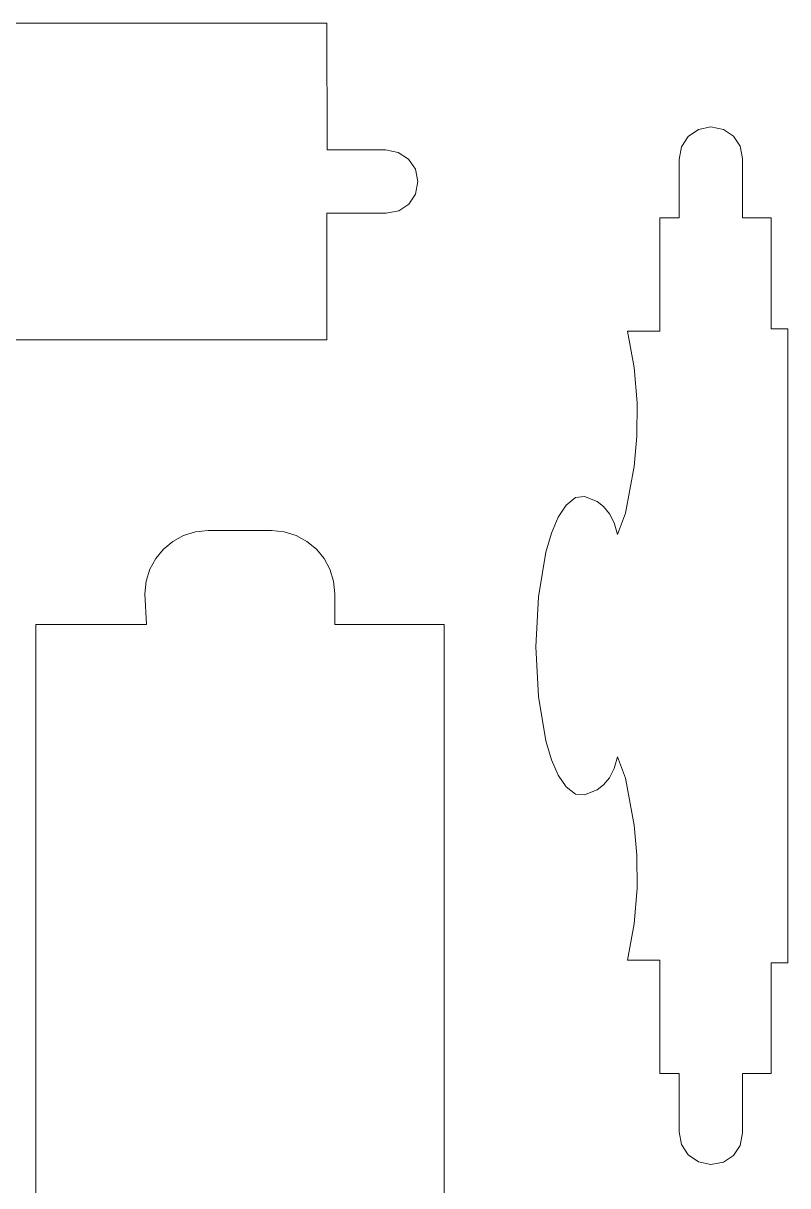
# Model space of a CAD drawing. Header units: millimetres. Extents: x -177 to 176, y -151 to 151.
# Drawn here: x 77.7 to 137.4, y -75.1 to 15.7 of the extents above; entities that cross this region are included whole.
import ezdxf

# ---------------------------------------------------------------- set-up
doc = ezdxf.new("R2010")
doc.units = ezdxf.units.MM
doc.header["$MEASUREMENT"] = 0
doc.layers.add('Camada 1', color=7, linetype='Continuous')

msp = doc.modelspace()

# ---------------------------------------------------------------- linework, layer by layer
at = {"layer": 'Camada 1', "color": 1, "lineweight": 9}
for points, knots in [([(51.9858, 0.8632), (51.9858, 0.8632), (47.362, 0.8632), (47.362, 0.8632), (47.362, 0.8632), (47.362, 0.8632), (46.3834, 1.0522), (46.3834, 1.0522), (46.3834, 1.0522), (46.3834, 1.0522), (45.5991, 1.5734), (45.5991, 1.5734), (45.5991, 1.5734), (45.5991, 1.5734), (45.0781, 2.3574), (45.0781, 2.3574), (45.0781, 2.3574), (45.0781, 2.3574), (44.889, 3.3361), (44.889, 3.3361), (44.889, 3.3361), (44.889, 3.3361), (45.0887, 4.3147), (45.0887, 4.3147), (45.0887, 4.3147), (45.0887, 4.3147), (45.6334, 5.0991), (45.6334, 5.0991), (45.6334, 5.0991), (45.6334, 5.0991), (46.4413, 5.6201), (46.4413, 5.6201), (46.4413, 5.6201), (46.4413, 5.6201), (47.4305, 5.8091), (47.4305, 5.8091), (47.4305, 5.8091), (47.4305, 5.8091), (51.9816, 5.8091), (51.9816, 5.8091), (51.9816, 5.8091), (51.9816, 5.8091), (51.9858, 15.7007), (51.9858, 15.7007), (51.9858, 15.7007), (51.9858, 15.7007), (101.445, 15.7007), (101.445, 15.7007), (101.445, 15.7007), (101.445, 15.7007), (101.4495, 5.8091), (101.4495, 5.8091), (101.4495, 5.8091), (101.4495, 5.8091), (106.0003, 5.8091), (106.0003, 5.8091), (106.0003, 5.8091), (106.0003, 5.8091), (106.9898, 5.6201), (106.9898, 5.6201), (106.9898, 5.6201), (106.9898, 5.6201), (107.7977, 5.0991), (107.7977, 5.0991), (107.7977, 5.0991), (107.7977, 5.0991), (108.3424, 4.3147), (108.3424, 4.3147), (108.3424, 4.3147), (108.3424, 4.3147), (108.542, 3.3361), (108.542, 3.3361), (108.542, 3.3361), (108.542, 3.3361), (108.353, 2.3574), (108.353, 2.3574), (108.353, 2.3574), (108.353, 2.3574), (107.8318, 1.5734), (107.8318, 1.5734), (107.8318, 1.5734), (107.8318, 1.5734), (107.0477, 1.0522), (107.0477, 1.0522), (107.0477, 1.0522), (107.0477, 1.0522), (106.0692, 0.8632), (106.0692, 0.8632), (106.0692, 0.8632), (106.0692, 0.8632), (101.445, 0.8632), (101.445, 0.8632), (101.445, 0.8632), (101.445, 0.8632), (101.445, -9.0289), (101.445, -9.0289), (101.445, -9.0289), (101.445, -9.0289), (51.9858, -9.0289), (51.9858, -9.0289), (51.9858, -9.0289), (51.9858, -9.0289), (51.9858, 0.8632), (51.9858, 0.8632), (51.9858, 0.8632), (51.9858, 0.8632), (51.9858, 0.8632), (51.9858, 0.8632)], [0, 0, 0, 0, 0.0357142857142857, 0.0357142857142857, 0.0357142857142857, 0.0357142857142857, 0.0714285714285714, 0.0714285714285714, 0.0714285714285714, 0.0714285714285714, 0.1071428571428571, 0.1071428571428571, 0.1071428571428571, 0.1071428571428571, 0.1428571428571428, 0.1428571428571428, 0.1428571428571428, 0.1428571428571428, 0.1785714285714286, 0.1785714285714286, 0.1785714285714286, 0.1785714285714286, 0.2142857142857143, 0.2142857142857143, 0.2142857142857143, 0.2142857142857143, 0.25, 0.25, 0.25, 0.25, 0.2857142857142857, 0.2857142857142857, 0.2857142857142857, 0.2857142857142857, 0.3214285714285715, 0.3214285714285715, 0.3214285714285715, 0.3214285714285715, 0.3571428571428572, 0.3571428571428572, 0.3571428571428572, 0.3571428571428572, 0.3928571428571428, 0.3928571428571428, 0.3928571428571428, 0.3928571428571428, 0.4285714285714285, 0.4285714285714285, 0.4285714285714285, 0.4285714285714285, 0.4642857142857143, 0.4642857142857143, 0.4642857142857143, 0.4642857142857143, 0.5, 0.5, 0.5, 0.5, 0.5357142857142857, 0.5357142857142857, 0.5357142857142857, 0.5357142857142857, 0.5714285714285714, 0.5714285714285714, 0.5714285714285714, 0.5714285714285714, 0.6071428571428571, 0.6071428571428571, 0.6071428571428571, 0.6071428571428571, 0.6428571428571429, 0.6428571428571429, 0.6428571428571429, 0.6428571428571429, 0.6785714285714286, 0.6785714285714286, 0.6785714285714286, 0.6785714285714286, 0.7142857142857143, 0.7142857142857143, 0.7142857142857143, 0.7142857142857143, 0.75, 0.75, 0.75, 0.75, 0.7857142857142857, 0.7857142857142857, 0.7857142857142857, 0.7857142857142857, 0.8214285714285714, 0.8214285714285714, 0.8214285714285714, 0.8214285714285714, 0.8571428571428571, 0.8571428571428571, 0.8571428571428571, 0.8571428571428571, 0.8928571428571429, 0.8928571428571429, 0.8928571428571429, 0.8928571428571429, 0.9285714285714286, 0.9285714285714286, 0.9285714285714286, 0.9285714285714286, 1, 1, 1, 1]), ([(120.8392, -44.4854), (120.8392, -44.4854), (121.5562, -44.5417), (121.5562, -44.5417), (121.5562, -44.5417), (121.5562, -44.5417), (122.5363, -44.155), (122.5363, -44.155), (122.5363, -44.155), (122.5363, -44.155), (123.0354, -43.758), (123.0354, -43.758), (123.0354, -43.758), (123.0354, -43.758), (123.4921, -43.2051), (123.4921, -43.2051), (123.4921, -43.2051), (123.4921, -43.2051), (123.8712, -42.4817), (123.8712, -42.4817), (123.8712, -42.4817), (123.8712, -42.4817), (124.1366, -41.5729), (124.1366, -41.5729), (124.1366, -41.5729), (124.1366, -41.5729), (124.7621, -43.25), (124.7621, -43.25), (124.7621, -43.25), (124.7621, -43.25), (125.4372, -46.9009), (125.4372, -46.9009), (125.4372, -46.9009), (125.4372, -46.9009), (125.6345, -49.2579), (125.6345, -49.2579), (125.6345, -49.2579), (125.6345, -49.2579), (125.6542, -51.858), (125.6542, -51.858), (125.6542, -51.858), (125.6542, -51.858), (125.4324, -54.618), (125.4324, -54.618), (125.4324, -54.618), (125.4324, -54.618), (124.9057, -57.4543), (124.9057, -57.4543), (124.9057, -57.4543), (124.9057, -57.4543), (127.4337, -57.4543), (127.4337, -57.4543), (127.4337, -57.4543), (127.4337, -57.4543), (127.4337, -66.3025), (127.4337, -66.3025), (127.4337, -66.3025), (127.4337, -66.3025), (128.9451, -66.3111), (128.9451, -66.3111), (128.9451, -66.3111), (128.9451, -66.3111), (128.9451, -70.8619), (128.9451, -70.8619), (128.9451, -70.8619), (128.9451, -70.8619), (129.134, -71.8516), (129.134, -71.8516), (129.134, -71.8516), (129.134, -71.8516), (129.6549, -72.6593), (129.6549, -72.6593), (129.6549, -72.6593), (129.6549, -72.6593), (130.4394, -73.2041), (130.4394, -73.2041), (130.4394, -73.2041), (130.4394, -73.2041), (131.4179, -73.4038), (131.4179, -73.4038), (131.4179, -73.4038), (131.4179, -73.4038), (132.3966, -73.2147), (132.3966, -73.2147), (132.3966, -73.2147), (132.3966, -73.2147), (133.1807, -72.6936), (133.1807, -72.6936), (133.1807, -72.6936), (133.1807, -72.6936), (133.7018, -71.9094), (133.7018, -71.9094), (133.7018, -71.9094), (133.7018, -71.9094), (133.8909, -70.9308), (133.8909, -70.9308), (133.8909, -70.9308), (133.8909, -70.9308), (133.8909, -66.3025), (133.8909, -66.3025), (133.8909, -66.3025), (133.8909, -66.3025), (136.1153, -66.3025), (136.1153, -66.3025), (136.1153, -66.3025), (136.1153, -66.3025), (136.1153, -57.653), (136.1153, -57.653), (136.1153, -57.653), (136.1153, -57.653), (137.4203, -57.653), (137.4203, -57.653), (137.4203, -57.653), (137.4203, -57.653), (137.4203, -8.1465), (137.4203, -8.1465), (137.4203, -8.1465), (137.4203, -8.1465), (136.1153, -8.1465), (136.1153, -8.1465), (136.1153, -8.1465), (136.1153, -8.1465), (136.1153, 0.5033), (136.1153, 0.5033), (136.1153, 0.5033), (136.1153, 0.5033), (133.8909, 0.5033), (133.8909, 0.5033), (133.8909, 0.5033), (133.8909, 0.5033), (133.8909, 5.1312), (133.8909, 5.1312), (133.8909, 5.1312), (133.8909, 5.1312), (133.7018, 6.1101), (133.7018, 6.1101), (133.7018, 6.1101), (133.7018, 6.1101), (133.1807, 6.8942), (133.1807, 6.8942), (133.1807, 6.8942), (133.1807, 6.8942), (132.3966, 7.4155), (132.3966, 7.4155), (132.3966, 7.4155), (132.3966, 7.4155), (131.4179, 7.6042), (131.4179, 7.6042), (131.4179, 7.6042), (131.4179, 7.6042), (130.4394, 7.4045), (130.4394, 7.4045), (130.4394, 7.4045), (130.4394, 7.4045), (129.6549, 6.8599), (129.6549, 6.8599), (129.6549, 6.8599), (129.6549, 6.8599), (129.134, 6.052), (129.134, 6.052), (129.134, 6.052), (129.134, 6.052), (128.9451, 5.0627), (128.9451, 5.0627), (128.9451, 5.0627), (128.9451, 5.0627), (128.9451, 0.5115), (128.9451, 0.5115), (128.9451, 0.5115), (128.9451, 0.5115), (127.4337, 0.5033), (127.4337, 0.5033), (127.4337, 0.5033), (127.4337, 0.5033), (127.4337, -8.3451), (127.4337, -8.3451), (127.4337, -8.3451), (127.4337, -8.3451), (124.9057, -8.3451), (124.9057, -8.3451), (124.9057, -8.3451), (124.9057, -8.3451), (125.4324, -11.1816), (125.4324, -11.1816), (125.4324, -11.1816), (125.4324, -11.1816), (125.6542, -13.9416), (125.6542, -13.9416), (125.6542, -13.9416), (125.6542, -13.9416), (125.6345, -16.5416), (125.6345, -16.5416), (125.6345, -16.5416), (125.6345, -16.5416), (125.4372, -18.8986), (125.4372, -18.8986), (125.4372, -18.8986), (125.4372, -18.8986), (124.7621, -22.5495), (124.7621, -22.5495), (124.7621, -22.5495), (124.7621, -22.5495), (124.1366, -24.2266), (124.1366, -24.2266), (124.1366, -24.2266), (124.1366, -24.2266), (123.8706, -23.3165), (123.8706, -23.3165), (123.8706, -23.3165), (123.8706, -23.3165), (123.4901, -22.5904), (123.4901, -22.5904), (123.4901, -22.5904), (123.4901, -22.5904), (123.0315, -22.0344), (123.0315, -22.0344), (123.0315, -22.0344), (123.0315, -22.0344), (122.531, -21.6342), (122.531, -21.6342), (122.531, -21.6342), (122.531, -21.6342), (121.55, -21.2461), (121.55, -21.2461), (121.55, -21.2461), (121.55, -21.2461), (120.8392, -21.3142), (120.8392, -21.3142), (120.8392, -21.3142), (120.8392, -21.3142), (120.1176, -21.918), (120.1176, -21.918), (120.1176, -21.918), (120.1176, -21.918), (119.4922, -22.8645), (119.4922, -22.8645), (119.4922, -22.8645), (119.4922, -22.8645), (118.963, -24.1048), (118.963, -24.1048), (118.963, -24.1048), (118.963, -24.1048), (118.5302, -25.5892), (118.5302, -25.5892), (118.5302, -25.5892), (118.5302, -25.5892), (117.9531, -29.0938), (117.9531, -29.0938), (117.9531, -29.0938), (117.9531, -29.0938), (117.7606, -32.9828), (117.7606, -32.9828), (117.7606, -32.9828), (117.7606, -32.9828), (117.9531, -36.8617), (117.9531, -36.8617), (117.9531, -36.8617), (117.9531, -36.8617), (118.5302, -40.3348), (118.5302, -40.3348), (118.5302, -40.3348), (118.5302, -40.3348), (118.963, -41.7962), (118.963, -41.7962), (118.963, -41.7962), (118.963, -41.7962), (119.4922, -43.0078), (119.4922, -43.0078), (119.4922, -43.0078), (119.4922, -43.0078), (120.1176, -43.9207), (120.1176, -43.9207), (120.1176, -43.9207), (120.1176, -43.9207), (120.8392, -44.4854), (120.8392, -44.4854), (120.8392, -44.4854), (120.8392, -44.4854), (120.8392, -44.4854), (120.8392, -44.4854)], [0, 0, 0, 0, 0.0140845070422535, 0.0140845070422535, 0.0140845070422535, 0.0140845070422535, 0.028169014084507, 0.028169014084507, 0.028169014084507, 0.028169014084507, 0.0422535211267606, 0.0422535211267606, 0.0422535211267606, 0.0422535211267606, 0.0563380281690141, 0.0563380281690141, 0.0563380281690141, 0.0563380281690141, 0.0704225352112676, 0.0704225352112676, 0.0704225352112676, 0.0704225352112676, 0.0845070422535211, 0.0845070422535211, 0.0845070422535211, 0.0845070422535211, 0.0985915492957746, 0.0985915492957746, 0.0985915492957746, 0.0985915492957746, 0.1126760563380282, 0.1126760563380282, 0.1126760563380282, 0.1126760563380282, 0.1267605633802817, 0.1267605633802817, 0.1267605633802817, 0.1267605633802817, 0.1408450704225352, 0.1408450704225352, 0.1408450704225352, 0.1408450704225352, 0.1549295774647887, 0.1549295774647887, 0.1549295774647887, 0.1549295774647887, 0.1690140845070423, 0.1690140845070423, 0.1690140845070423, 0.1690140845070423, 0.1830985915492958, 0.1830985915492958, 0.1830985915492958, 0.1830985915492958, 0.1971830985915493, 0.1971830985915493, 0.1971830985915493, 0.1971830985915493, 0.2112676056338028, 0.2112676056338028, 0.2112676056338028, 0.2112676056338028, 0.2253521126760563, 0.2253521126760563, 0.2253521126760563, 0.2253521126760563, 0.2394366197183098, 0.2394366197183098, 0.2394366197183098, 0.2394366197183098, 0.2535211267605634, 0.2535211267605634, 0.2535211267605634, 0.2535211267605634, 0.2676056338028169, 0.2676056338028169, 0.2676056338028169, 0.2676056338028169, 0.2816901408450704, 0.2816901408450704, 0.2816901408450704, 0.2816901408450704, 0.2957746478873239, 0.2957746478873239, 0.2957746478873239, 0.2957746478873239, 0.3098591549295774, 0.3098591549295774, 0.3098591549295774, 0.3098591549295774, 0.323943661971831, 0.323943661971831, 0.323943661971831, 0.323943661971831, 0.3380281690140845, 0.3380281690140845, 0.3380281690140845, 0.3380281690140845, 0.352112676056338, 0.352112676056338, 0.352112676056338, 0.352112676056338, 0.3661971830985916, 0.3661971830985916, 0.3661971830985916, 0.3661971830985916, 0.3802816901408451, 0.3802816901408451, 0.3802816901408451, 0.3802816901408451, 0.3943661971830986, 0.3943661971830986, 0.3943661971830986, 0.3943661971830986, 0.4084507042253521, 0.4084507042253521, 0.4084507042253521, 0.4084507042253521, 0.4225352112676056, 0.4225352112676056, 0.4225352112676056, 0.4225352112676056, 0.4366197183098591, 0.4366197183098591, 0.4366197183098591, 0.4366197183098591, 0.4507042253521127, 0.4507042253521127, 0.4507042253521127, 0.4507042253521127, 0.4647887323943662, 0.4647887323943662, 0.4647887323943662, 0.4647887323943662, 0.4788732394366197, 0.4788732394366197, 0.4788732394366197, 0.4788732394366197, 0.4929577464788732, 0.4929577464788732, 0.4929577464788732, 0.4929577464788732, 0.5070422535211268, 0.5070422535211268, 0.5070422535211268, 0.5070422535211268, 0.5211267605633803, 0.5211267605633803, 0.5211267605633803, 0.5211267605633803, 0.5352112676056338, 0.5352112676056338, 0.5352112676056338, 0.5352112676056338, 0.5492957746478874, 0.5492957746478874, 0.5492957746478874, 0.5492957746478874, 0.5633802816901409, 0.5633802816901409, 0.5633802816901409, 0.5633802816901409, 0.5774647887323944, 0.5774647887323944, 0.5774647887323944, 0.5774647887323944, 0.5915492957746479, 0.5915492957746479, 0.5915492957746479, 0.5915492957746479, 0.6056338028169014, 0.6056338028169014, 0.6056338028169014, 0.6056338028169014, 0.6197183098591549, 0.6197183098591549, 0.6197183098591549, 0.6197183098591549, 0.6338028169014085, 0.6338028169014085, 0.6338028169014085, 0.6338028169014085, 0.647887323943662, 0.647887323943662, 0.647887323943662, 0.647887323943662, 0.6619718309859155, 0.6619718309859155, 0.6619718309859155, 0.6619718309859155, 0.676056338028169, 0.676056338028169, 0.676056338028169, 0.676056338028169, 0.6901408450704225, 0.6901408450704225, 0.6901408450704225, 0.6901408450704225, 0.704225352112676, 0.704225352112676, 0.704225352112676, 0.704225352112676, 0.7183098591549296, 0.7183098591549296, 0.7183098591549296, 0.7183098591549296, 0.7323943661971831, 0.7323943661971831, 0.7323943661971831, 0.7323943661971831, 0.7464788732394366, 0.7464788732394366, 0.7464788732394366, 0.7464788732394366, 0.7605633802816901, 0.7605633802816901, 0.7605633802816901, 0.7605633802816901, 0.7746478873239436, 0.7746478873239436, 0.7746478873239436, 0.7746478873239436, 0.7887323943661971, 0.7887323943661971, 0.7887323943661971, 0.7887323943661971, 0.8028169014084507, 0.8028169014084507, 0.8028169014084507, 0.8028169014084507, 0.8169014084507042, 0.8169014084507042, 0.8169014084507042, 0.8169014084507042, 0.8309859154929577, 0.8309859154929577, 0.8309859154929577, 0.8309859154929577, 0.8450704225352113, 0.8450704225352113, 0.8450704225352113, 0.8450704225352113, 0.8591549295774648, 0.8591549295774648, 0.8591549295774648, 0.8591549295774648, 0.8732394366197183, 0.8732394366197183, 0.8732394366197183, 0.8732394366197183, 0.8873239436619719, 0.8873239436619719, 0.8873239436619719, 0.8873239436619719, 0.9014084507042254, 0.9014084507042254, 0.9014084507042254, 0.9014084507042254, 0.9154929577464789, 0.9154929577464789, 0.9154929577464789, 0.9154929577464789, 0.9295774647887324, 0.9295774647887324, 0.9295774647887324, 0.9295774647887324, 0.9436619718309859, 0.9436619718309859, 0.9436619718309859, 0.9436619718309859, 0.9577464788732394, 0.9577464788732394, 0.9577464788732394, 0.9577464788732394, 0.971830985915493, 0.971830985915493, 0.971830985915493, 0.971830985915493, 1, 1, 1, 1]), ([(87.3614, -80.685), (87.3614, -80.685), (78.7068, -80.6951), (78.7068, -80.6951), (78.7068, -80.6951), (78.7068, -80.6951), (78.7068, -31.2359), (78.7068, -31.2359), (78.7068, -31.2359), (78.7068, -31.2359), (87.364, -31.2359), (87.364, -31.2359), (87.364, -31.2359), (87.364, -31.2359), (87.2249, -28.8521), (87.2249, -28.8521), (87.2249, -28.8521), (87.2249, -28.8521), (87.3255, -27.8551), (87.3255, -27.8551), (87.3255, -27.8551), (87.3255, -27.8551), (87.6136, -26.9268), (87.6136, -26.9268), (87.6136, -26.9268), (87.6136, -26.9268), (88.0697, -26.0866), (88.0697, -26.0866), (88.0697, -26.0866), (88.0697, -26.0866), (88.6734, -25.3547), (88.6734, -25.3547), (88.6734, -25.3547), (88.6734, -25.3547), (89.4054, -24.7508), (89.4054, -24.7508), (89.4054, -24.7508), (89.4054, -24.7508), (90.2457, -24.2946), (90.2457, -24.2946), (90.2457, -24.2946), (90.2457, -24.2946), (91.174, -24.0066), (91.174, -24.0066), (91.174, -24.0066), (91.174, -24.0066), (92.1708, -23.9062), (92.1708, -23.9062), (92.1708, -23.9062), (92.1708, -23.9062), (97.1169, -23.9062), (97.1169, -23.9062), (97.1169, -23.9062), (97.1169, -23.9062), (98.1135, -24.0066), (98.1135, -24.0066), (98.1135, -24.0066), (98.1135, -24.0066), (99.0419, -24.2946), (99.0419, -24.2946), (99.0419, -24.2946), (99.0419, -24.2946), (99.8819, -24.7508), (99.8819, -24.7508), (99.8819, -24.7508), (99.8819, -24.7508), (100.6139, -25.3547), (100.6139, -25.3547), (100.6139, -25.3547), (100.6139, -25.3547), (101.2179, -26.0866), (101.2179, -26.0866), (101.2179, -26.0866), (101.2179, -26.0866), (101.6739, -26.9268), (101.6739, -26.9268), (101.6739, -26.9268), (101.6739, -26.9268), (101.9621, -27.8551), (101.9621, -27.8551), (101.9621, -27.8551), (101.9621, -27.8551), (102.0626, -28.8521), (102.0626, -28.8521), (102.0626, -28.8521), (102.0626, -28.8521), (102.0626, -31.2359), (102.0626, -31.2359), (102.0626, -31.2359), (102.0626, -31.2359), (110.5805, -31.2359), (110.5805, -31.2359), (110.5805, -31.2359), (110.5805, -31.2359), (110.5805, -80.6951), (110.5805, -80.6951), (110.5805, -80.6951), (110.5805, -80.6951), (102.0626, -80.7841), (102.0626, -80.7841), (102.0626, -80.7841), (102.0626, -80.7841), (102.0626, -83.1681), (102.0626, -83.1681), (102.0626, -83.1681), (102.0626, -83.1681), (101.9621, -84.1414), (101.9621, -84.1414), (101.9621, -84.1414), (101.9621, -84.1414), (101.6739, -85.0074), (101.6739, -85.0074), (101.6739, -85.0074), (101.6739, -85.0074), (101.2179, -85.7595), (101.2179, -85.7595), (101.2179, -85.7595), (101.2179, -85.7595), (100.6139, -86.3907), (100.6139, -86.3907), (100.6139, -86.3907), (100.6139, -86.3907), (99.8819, -86.8935), (99.8819, -86.8935), (99.8819, -86.8935), (99.8819, -86.8935), (99.0419, -87.2616), (99.0419, -87.2616), (99.0419, -87.2616), (99.0419, -87.2616), (98.1135, -87.4876), (98.1135, -87.4876), (98.1135, -87.4876), (98.1135, -87.4876), (97.1169, -87.5645), (97.1169, -87.5645), (97.1169, -87.5645), (97.1169, -87.5645), (92.1708, -87.5645), (92.1708, -87.5645), (92.1708, -87.5645), (92.1708, -87.5645), (91.174, -87.4876), (91.174, -87.4876), (91.174, -87.4876), (91.174, -87.4876), (90.2457, -87.2616), (90.2457, -87.2616), (90.2457, -87.2616), (90.2457, -87.2616), (89.4054, -86.8935), (89.4054, -86.8935), (89.4054, -86.8935), (89.4054, -86.8935), (88.6734, -86.3907), (88.6734, -86.3907), (88.6734, -86.3907), (88.6734, -86.3907), (88.0697, -85.7595), (88.0697, -85.7595), (88.0697, -85.7595), (88.0697, -85.7595), (87.6136, -85.0074), (87.6136, -85.0074), (87.6136, -85.0074), (87.6136, -85.0074), (87.3255, -84.1414), (87.3255, -84.1414), (87.3255, -84.1414), (87.3255, -84.1414), (87.2249, -83.1681), (87.2249, -83.1681), (87.2249, -83.1681), (87.2249, -83.1681), (87.3614, -80.685), (87.3614, -80.685), (87.3614, -80.685), (87.3614, -80.685), (87.3614, -80.685), (87.3614, -80.685)], [0, 0, 0, 0, 0.0217391304347826, 0.0217391304347826, 0.0217391304347826, 0.0217391304347826, 0.0434782608695652, 0.0434782608695652, 0.0434782608695652, 0.0434782608695652, 0.0652173913043478, 0.0652173913043478, 0.0652173913043478, 0.0652173913043478, 0.0869565217391304, 0.0869565217391304, 0.0869565217391304, 0.0869565217391304, 0.108695652173913, 0.108695652173913, 0.108695652173913, 0.108695652173913, 0.1304347826086956, 0.1304347826086956, 0.1304347826086956, 0.1304347826086956, 0.1521739130434783, 0.1521739130434783, 0.1521739130434783, 0.1521739130434783, 0.1739130434782609, 0.1739130434782609, 0.1739130434782609, 0.1739130434782609, 0.1956521739130435, 0.1956521739130435, 0.1956521739130435, 0.1956521739130435, 0.2173913043478261, 0.2173913043478261, 0.2173913043478261, 0.2173913043478261, 0.2391304347826087, 0.2391304347826087, 0.2391304347826087, 0.2391304347826087, 0.2608695652173913, 0.2608695652173913, 0.2608695652173913, 0.2608695652173913, 0.2826086956521739, 0.2826086956521739, 0.2826086956521739, 0.2826086956521739, 0.3043478260869565, 0.3043478260869565, 0.3043478260869565, 0.3043478260869565, 0.3260869565217391, 0.3260869565217391, 0.3260869565217391, 0.3260869565217391, 0.3478260869565217, 0.3478260869565217, 0.3478260869565217, 0.3478260869565217, 0.3695652173913043, 0.3695652173913043, 0.3695652173913043, 0.3695652173913043, 0.391304347826087, 0.391304347826087, 0.391304347826087, 0.391304347826087, 0.4130434782608696, 0.4130434782608696, 0.4130434782608696, 0.4130434782608696, 0.4347826086956522, 0.4347826086956522, 0.4347826086956522, 0.4347826086956522, 0.4565217391304348, 0.4565217391304348, 0.4565217391304348, 0.4565217391304348, 0.4782608695652174, 0.4782608695652174, 0.4782608695652174, 0.4782608695652174, 0.5, 0.5, 0.5, 0.5, 0.5217391304347826, 0.5217391304347826, 0.5217391304347826, 0.5217391304347826, 0.5434782608695652, 0.5434782608695652, 0.5434782608695652, 0.5434782608695652, 0.5652173913043478, 0.5652173913043478, 0.5652173913043478, 0.5652173913043478, 0.5869565217391305, 0.5869565217391305, 0.5869565217391305, 0.5869565217391305, 0.6086956521739131, 0.6086956521739131, 0.6086956521739131, 0.6086956521739131, 0.6304347826086957, 0.6304347826086957, 0.6304347826086957, 0.6304347826086957, 0.6521739130434783, 0.6521739130434783, 0.6521739130434783, 0.6521739130434783, 0.6739130434782609, 0.6739130434782609, 0.6739130434782609, 0.6739130434782609, 0.6956521739130435, 0.6956521739130435, 0.6956521739130435, 0.6956521739130435, 0.717391304347826, 0.717391304347826, 0.717391304347826, 0.717391304347826, 0.7391304347826086, 0.7391304347826086, 0.7391304347826086, 0.7391304347826086, 0.7608695652173914, 0.7608695652173914, 0.7608695652173914, 0.7608695652173914, 0.782608695652174, 0.782608695652174, 0.782608695652174, 0.782608695652174, 0.8043478260869565, 0.8043478260869565, 0.8043478260869565, 0.8043478260869565, 0.8260869565217391, 0.8260869565217391, 0.8260869565217391, 0.8260869565217391, 0.8478260869565217, 0.8478260869565217, 0.8478260869565217, 0.8478260869565217, 0.8695652173913043, 0.8695652173913043, 0.8695652173913043, 0.8695652173913043, 0.8913043478260869, 0.8913043478260869, 0.8913043478260869, 0.8913043478260869, 0.9130434782608695, 0.9130434782608695, 0.9130434782608695, 0.9130434782608695, 0.9347826086956522, 0.9347826086956522, 0.9347826086956522, 0.9347826086956522, 0.9565217391304348, 0.9565217391304348, 0.9565217391304348, 0.9565217391304348, 1, 1, 1, 1])]:
    msp.add_open_spline(points, degree=3, knots=knots, dxfattribs=at)

doc.saveas('drawing.dxf')
